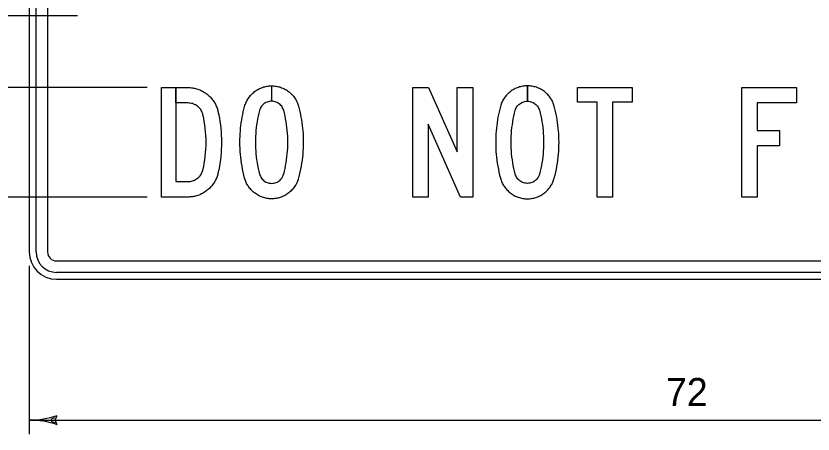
# Model space of a CAD drawing. Extents: x 0 to 32, y 0 to 21.
# Drawn here: x 13.375 to 17.356, y 16.636 to 18.725 of the extents above; entities that cross this region are included whole.
import ezdxf

# ---------------------------------------------------------------- set-up
doc = ezdxf.new("R2010")
doc.units = 0
doc.layers.add('Level 1', color=7, linetype='Continuous')

msp = doc.modelspace()

# ---------------------------------------------------------------- linework, layer by layer
at = {"layer": 'Level 1'}
for p, q in [((13.6817, 18.7247), (12.5312, 18.7247)), ((14.0304, 18.3669), (12.5312, 18.3669)), ((14.1732, 18.3669), (14.1732, 18.29)), ((14.1741, 18.29), (14.1741, 18.3669)), ((14.6516, 18.3753), (14.6516, 18.2987)), ((14.6525, 18.2987), (14.6525, 18.3753)), ((15.9288, 18.2987), (15.9288, 18.3753)), ((15.9297, 18.3753), (15.9297, 18.2987)), ((14.0304, 17.8202), (12.5312, 17.8202)), ((13.4412, 17.4763), (13.4412, 16.6363)), ((13.5504, 16.7113), (13.5696, 16.7194)), ((13.5714, 16.7063), (13.5812, 16.7294)), ((13.4412, 16.7063), (20.0061, 16.7063)), ((13.5504, 16.7014), (13.5696, 16.6932)), ((13.5812, 16.6832), (13.5714, 16.7063))]:
    msp.add_line(p, q, dxfattribs=at)
for points in [[(13.4412, 19.4611), (13.4412, 17.5463)], [(13.4754, 17.5463), (13.4754, 19.4611)], [(13.5324, 19.4611), (13.5324, 17.5463)], [(14.1741, 18.3669), (14.2339, 18.3669), (14.2395, 18.3668), (14.2451, 18.3665), (14.2507, 18.3661), (14.2561, 18.3654), (14.2615, 18.3646), (14.2668, 18.3636), (14.2721, 18.3624), (14.2773, 18.361), (14.2824, 18.3594), (14.2874, 18.3576), (14.2924, 18.3556), (14.2973, 18.3535), (14.3022, 18.3512), (14.307, 18.3487), (14.3117, 18.346), (14.3163, 18.3431), (14.3209, 18.34), (14.3254, 18.3367), (14.3298, 18.3333), (14.3341, 18.3297), (14.3383, 18.326), (14.3423, 18.3222), (14.3461, 18.3184), (14.3498, 18.3144), (14.3533, 18.3103), (14.3566, 18.3061), (14.3598, 18.3018), (14.3628, 18.2975), (14.3656, 18.293), (14.3683, 18.2884), (14.3708, 18.2837), (14.3731, 18.279), (14.3753, 18.2741), (14.3773, 18.2691), (14.3791, 18.2641), (14.3808, 18.2589), (14.3823, 18.2536), (14.3837, 18.2483), (14.3874, 18.2315), (14.3906, 18.2146), (14.3934, 18.1976), (14.3958, 18.1805), (14.3977, 18.1633), (14.3992, 18.146), (14.4003, 18.1286), (14.401, 18.1111), (14.4012, 18.0936), (14.401, 18.076), (14.4003, 18.0585), (14.3992, 18.0411), (14.3977, 18.0239), (14.3958, 18.0067), (14.3934, 17.9896), (14.3906, 17.9726), (14.3874, 17.9557), (14.3837, 17.9388), (14.3823, 17.9335), (14.3808, 17.9282), (14.3791, 17.9231), (14.3773, 17.918), (14.3753, 17.913), (14.3731, 17.9082), (14.3708, 17.9034), (14.3683, 17.8987), (14.3656, 17.8941), (14.3628, 17.8897), (14.3598, 17.8853), (14.3566, 17.881), (14.3533, 17.8768), (14.3498, 17.8728), (14.3461, 17.8688), (14.3423, 17.8649), (14.3383, 17.8611), (14.3341, 17.8574), (14.3298, 17.8538), (14.3254, 17.8504), (14.3209, 17.8471), (14.3163, 17.8441), (14.3117, 17.8412), (14.307, 17.8385), (14.3022, 17.836), (14.2973, 17.8336), (14.2924, 17.8315), (14.2874, 17.8295), (14.2824, 17.8278), (14.2773, 17.8262), (14.2721, 17.8248), (14.2668, 17.8236), (14.2615, 17.8225), (14.2561, 17.8217), (14.2507, 17.8211), (14.2451, 17.8206), (14.2395, 17.8203), (14.2339, 17.8202), (14.1021, 17.8202)], [(14.1021, 17.8202), (14.1021, 18.3669), (14.1732, 18.3669)], [(14.8097, 18.0937), (14.8095, 18.0786), (14.809, 18.0636), (14.8082, 18.0487), (14.807, 18.0337), (14.8056, 18.0188), (14.8038, 18.004), (14.8016, 17.9891), (14.7992, 17.9743), (14.7964, 17.9595), (14.7933, 17.9448), (14.7899, 17.9301), (14.7861, 17.9154), (14.7845, 17.9098), (14.7827, 17.9043), (14.7807, 17.8989), (14.7785, 17.8937), (14.7762, 17.8886), (14.7736, 17.8836), (14.7708, 17.8787), (14.7678, 17.874), (14.7646, 17.8694), (14.7613, 17.8649), (14.7577, 17.8606), (14.7539, 17.8564), (14.75, 17.8523), (14.7458, 17.8483), (14.7414, 17.8444), (14.7369, 17.8407), (14.7325, 17.8374), (14.728, 17.8342), (14.7234, 17.8313), (14.7188, 17.8286), (14.7141, 17.826), (14.7093, 17.8237), (14.7044, 17.8216), (14.6995, 17.8197), (14.6944, 17.8179), (14.6893, 17.8164), (14.6842, 17.8151), (14.6789, 17.814), (14.6736, 17.8131), (14.6682, 17.8124), (14.6627, 17.8119), (14.6572, 17.8116), (14.6516, 17.8115), (14.6456, 17.8116), (14.6398, 17.8119), (14.6341, 17.8125), (14.6284, 17.8133), (14.6228, 17.8143), (14.6173, 17.8156), (14.6118, 17.8171), (14.6065, 17.8188), (14.6012, 17.8207), (14.596, 17.8229), (14.5909, 17.8253), (14.5858, 17.8279), (14.5809, 17.8308), (14.576, 17.8339), (14.5712, 17.8372), (14.5665, 17.8407), (14.5619, 17.8444), (14.5575, 17.8483), (14.5533, 17.8522), (14.5493, 17.8563), (14.5455, 17.8605), (14.542, 17.8649), (14.5386, 17.8693), (14.5354, 17.8739), (14.5324, 17.8786), (14.5296, 17.8834), (14.527, 17.8883), (14.5246, 17.8934), (14.5224, 17.8986), (14.5204, 17.9039), (14.5186, 17.9093), (14.517, 17.9148), (14.5132, 17.9295), (14.5098, 17.9443), (14.5067, 17.959), (14.5039, 17.9738), (14.5015, 17.9887), (14.4993, 18.0036), (14.4975, 18.0185), (14.4961, 18.0334), (14.4949, 18.0484), (14.4941, 18.0635), (14.4936, 18.0785), (14.4934, 18.0937), (14.4936, 18.1078), (14.494, 18.1218), (14.4947, 18.1358), (14.4957, 18.1498), (14.4969, 18.1637), (14.4985, 18.1775), (14.5003, 18.1913), (14.5024, 18.2051), (14.5047, 18.2188), (14.5074, 18.2324), (14.5103, 18.246), (14.5135, 18.2595), (14.517, 18.273), (14.5186, 18.2786), (14.5205, 18.284), (14.5226, 18.2893), (14.5248, 18.2945), (14.5272, 18.2995), (14.5299, 18.3044), (14.5327, 18.3092), (14.5357, 18.3139), (14.5389, 18.3184), (14.5423, 18.3228), (14.5459, 18.3271), (14.5497, 18.3312), (14.5537, 18.3353), (14.5578, 18.3392), (14.5622, 18.3429), (14.5668, 18.3466), (14.5714, 18.3501), (14.5762, 18.3533), (14.5811, 18.3564), (14.586, 18.3592), (14.591, 18.3617), (14.5961, 18.3641), (14.6013, 18.3662), (14.6066, 18.3681), (14.6119, 18.3698), (14.6173, 18.3713), (14.6228, 18.3725), (14.6284, 18.3735), (14.6341, 18.3743), (14.6398, 18.3749), (14.6456, 18.3752), (14.6516, 18.3753)], [(14.6525, 18.3753), (14.6575, 18.3752), (14.6633, 18.3749), (14.669, 18.3743), (14.6747, 18.3735), (14.6803, 18.3725), (14.6858, 18.3713), (14.6912, 18.3699), (14.6965, 18.3682), (14.7018, 18.3663), (14.707, 18.3642), (14.7121, 18.3619), (14.7171, 18.3593), (14.722, 18.3565), (14.7269, 18.3535), (14.7317, 18.3503), (14.7363, 18.3469), (14.7409, 18.3432), (14.7453, 18.3395), (14.7494, 18.3356), (14.7534, 18.3316), (14.7571, 18.3275), (14.7607, 18.3232), (14.7641, 18.3188), (14.7673, 18.3143), (14.7702, 18.3097), (14.773, 18.3049), (14.7756, 18.3), (14.778, 18.295), (14.7802, 18.2898), (14.7822, 18.2845), (14.784, 18.2791), (14.7856, 18.2736), (14.7891, 18.2602), (14.7924, 18.2467), (14.7954, 18.2331), (14.7981, 18.2195), (14.8005, 18.2058), (14.8027, 18.192), (14.8045, 18.1782), (14.8061, 18.1643), (14.8074, 18.1503), (14.8084, 18.1362), (14.8091, 18.1221), (14.8095, 18.1079), (14.8097, 18.0937), (14.8097, 18.0937)], [(15.6558, 17.8202), (15.5954, 17.8202), (15.4337, 18.1834), (15.4337, 17.8202), (15.3567, 17.8202), (15.3567, 18.3669), (15.4355, 18.3669), (15.5788, 18.0466), (15.5788, 18.3669), (15.6558, 18.3669), (15.6558, 17.8202)], [(15.9288, 18.3753), (15.9229, 18.3752), (15.917, 18.3749), (15.9113, 18.3743), (15.9056, 18.3735), (15.9, 18.3725), (15.8945, 18.3713), (15.8891, 18.3698), (15.8838, 18.3681), (15.8785, 18.3662), (15.8733, 18.3641), (15.8682, 18.3617), (15.8632, 18.3592), (15.8583, 18.3564), (15.8534, 18.3533), (15.8487, 18.3501), (15.844, 18.3466), (15.8394, 18.3429), (15.8351, 18.3392), (15.8309, 18.3353), (15.8269, 18.3312), (15.8231, 18.3271), (15.8195, 18.3228), (15.8161, 18.3184), (15.8129, 18.3139), (15.8099, 18.3092), (15.8071, 18.3044), (15.8045, 18.2995), (15.802, 18.2945), (15.7998, 18.2893), (15.7977, 18.284), (15.7959, 18.2786), (15.7942, 18.273), (15.7907, 18.2595), (15.7875, 18.246), (15.7846, 18.2324), (15.782, 18.2188), (15.7796, 18.2051), (15.7775, 18.1913), (15.7757, 18.1775), (15.7742, 18.1637), (15.7729, 18.1498), (15.7719, 18.1358), (15.7712, 18.1218), (15.7708, 18.1078), (15.7707, 18.0937), (15.7708, 18.0785), (15.7713, 18.0635), (15.7721, 18.0484), (15.7733, 18.0334), (15.7748, 18.0185), (15.7766, 18.0036), (15.7787, 17.9887), (15.7811, 17.9738), (15.7839, 17.959), (15.787, 17.9443), (15.7904, 17.9295), (15.7942, 17.9148), (15.7958, 17.9093), (15.7976, 17.9039), (15.7996, 17.8986), (15.8018, 17.8934), (15.8042, 17.8883), (15.8068, 17.8834), (15.8096, 17.8786), (15.8126, 17.8739), (15.8158, 17.8693), (15.8192, 17.8649), (15.8228, 17.8605), (15.8266, 17.8563), (15.8306, 17.8522), (15.8347, 17.8483), (15.8391, 17.8444), (15.8437, 17.8407), (15.8484, 17.8372), (15.8532, 17.8339), (15.8581, 17.8308), (15.8631, 17.8279), (15.8681, 17.8253), (15.8732, 17.8229), (15.8784, 17.8207), (15.8837, 17.8188), (15.8891, 17.8171), (15.8945, 17.8156), (15.9, 17.8143), (15.9056, 17.8133), (15.9113, 17.8125), (15.917, 17.8119), (15.9229, 17.8116), (15.9288, 17.8115), (15.9344, 17.8116), (15.94, 17.8119), (15.9454, 17.8124), (15.9508, 17.8131), (15.9562, 17.814), (15.9614, 17.8151), (15.9666, 17.8164), (15.9717, 17.8179), (15.9767, 17.8197), (15.9816, 17.8216), (15.9865, 17.8237), (15.9913, 17.826), (15.996, 17.8286), (16.0007, 17.8313), (16.0052, 17.8342), (16.0097, 17.8374), (16.0141, 17.8407), (16.0187, 17.8444), (16.023, 17.8483), (16.0272, 17.8523), (16.0312, 17.8564), (16.0349, 17.8606), (16.0385, 17.8649), (16.0419, 17.8694), (16.045, 17.874), (16.048, 17.8787), (16.0508, 17.8836), (16.0534, 17.8886), (16.0558, 17.8937), (16.058, 17.8989), (16.06, 17.9043), (16.0618, 17.9098), (16.0634, 17.9154), (16.0671, 17.9301), (16.0705, 17.9448), (16.0737, 17.9595), (16.0764, 17.9743), (16.0789, 17.9891), (16.081, 18.004), (16.0828, 18.0188), (16.0843, 18.0337), (16.0854, 18.0487), (16.0862, 18.0636), (16.0867, 18.0786), (16.0869, 18.0937)], [(16.0869, 18.0937), (16.0869, 18.0937), (16.0867, 18.1079), (16.0863, 18.1221), (16.0856, 18.1362), (16.0846, 18.1503), (16.0833, 18.1643), (16.0818, 18.1782), (16.0799, 18.192), (16.0778, 18.2058), (16.0753, 18.2195), (16.0726, 18.2331), (16.0697, 18.2467), (16.0664, 18.2602), (16.0628, 18.2736), (16.0612, 18.2791), (16.0594, 18.2845), (16.0574, 18.2898), (16.0552, 18.295), (16.0528, 18.3), (16.0502, 18.3049), (16.0475, 18.3097), (16.0445, 18.3143), (16.0413, 18.3188), (16.0379, 18.3232), (16.0344, 18.3275), (16.0306, 18.3316), (16.0266, 18.3356), (16.0225, 18.3395), (16.0181, 18.3432), (16.0136, 18.3469), (16.0089, 18.3503), (16.0041, 18.3535), (15.9993, 18.3565), (15.9943, 18.3593), (15.9893, 18.3619), (15.9842, 18.3642), (15.979, 18.3663), (15.9738, 18.3682), (15.9684, 18.3699), (15.963, 18.3713), (15.9575, 18.3725), (15.9519, 18.3735), (15.9463, 18.3743), (15.9405, 18.3749), (15.9347, 18.3752), (15.9297, 18.3753)], [(16.4523, 18.2943), (16.3539, 18.2943), (16.3539, 17.8202), (16.2773, 17.8202), (16.2773, 18.2943), (16.1788, 18.2943), (16.1788, 18.3669), (16.4523, 18.3669), (16.4523, 18.2943)], [(17.2728, 18.29), (17.0764, 18.29), (17.0764, 18.1532), (17.1876, 18.1532), (17.1876, 18.0766), (17.0764, 18.0766), (17.0764, 17.8202), (16.9994, 17.8202), (16.9994, 18.3669), (17.2728, 18.3669), (17.2728, 18.29)], [(14.1732, 17.8972), (14.234, 17.8972), (14.2398, 17.8974), (14.2456, 17.898), (14.2512, 17.899), (14.2566, 17.9005), (14.262, 17.9023), (14.2671, 17.9046), (14.2722, 17.9073), (14.2771, 17.9104), (14.2818, 17.9139), (14.2863, 17.9177), (14.2904, 17.9217), (14.2942, 17.926), (14.2976, 17.9305), (14.3006, 17.9352), (14.3032, 17.9401), (14.3055, 17.9453), (14.3074, 17.9507), (14.3089, 17.9563), (14.3125, 17.973), (14.3156, 17.9899), (14.3182, 18.0068), (14.3204, 18.024), (14.3221, 18.0412), (14.3233, 18.0585), (14.324, 18.076), (14.3242, 18.0936), (14.324, 18.111), (14.3233, 18.1284), (14.3221, 18.1457), (14.3204, 18.1629), (14.3182, 18.18), (14.3156, 18.1971), (14.3125, 18.214), (14.3089, 18.2309), (14.3074, 18.2365), (14.3055, 18.2419), (14.3032, 18.247), (14.3006, 18.252), (14.2976, 18.2567), (14.2942, 18.2612), (14.2904, 18.2654), (14.2863, 18.2695), (14.2818, 18.2733), (14.2771, 18.2768), (14.2722, 18.2799), (14.2671, 18.2826), (14.262, 18.2848), (14.2566, 18.2867), (14.2512, 18.2881), (14.2456, 18.2891), (14.2398, 18.2898), (14.234, 18.29), (14.1741, 18.29)], [(14.1732, 18.29), (14.1732, 17.8972)], [(14.6516, 18.2987), (14.6455, 18.2985), (14.6397, 18.2977), (14.6341, 18.2964), (14.6286, 18.2945), (14.6234, 18.2922), (14.6183, 18.2893), (14.6134, 18.2859), (14.6089, 18.282), (14.6048, 18.2779), (14.6012, 18.2735), (14.598, 18.2688), (14.5953, 18.2637), (14.593, 18.2584), (14.5912, 18.2528), (14.5876, 18.2386), (14.5844, 18.2244), (14.5814, 18.2101), (14.5788, 18.1958), (14.5766, 18.1814), (14.5747, 18.1669), (14.5732, 18.1523), (14.572, 18.1377), (14.5711, 18.1231), (14.5706, 18.1084), (14.5704, 18.0936), (14.5706, 18.079), (14.5711, 18.0644), (14.572, 18.0499), (14.5732, 18.0354), (14.5747, 18.0209), (14.5766, 18.0065), (14.5788, 17.9921), (14.5814, 17.9778), (14.5844, 17.9634), (14.5876, 17.9492), (14.5912, 17.9349), (14.593, 17.9293), (14.5953, 17.9239), (14.598, 17.9189), (14.6012, 17.9141), (14.6048, 17.9096), (14.6089, 17.9054), (14.6134, 17.9015), (14.6183, 17.8981), (14.6234, 17.8951), (14.6286, 17.8927), (14.6341, 17.8908), (14.6397, 17.8895), (14.6455, 17.8887), (14.6516, 17.8884), (14.6576, 17.8887), (14.6634, 17.8895), (14.669, 17.8908), (14.6745, 17.8926), (14.6797, 17.895), (14.6848, 17.8979), (14.6897, 17.9013), (14.6942, 17.9051), (14.6983, 17.9092), (14.7019, 17.9136), (14.7051, 17.9184), (14.7078, 17.9234), (14.7101, 17.9287), (14.7119, 17.9344), (14.7155, 17.9486), (14.7187, 17.9629), (14.7217, 17.9772), (14.7243, 17.9916), (14.7265, 18.0061), (14.7284, 18.0205), (14.7299, 18.035), (14.7312, 18.0496), (14.732, 18.0642), (14.7325, 18.0789), (14.7327, 18.0936), (14.7327, 18.0936)], [(14.7327, 18.0936), (14.7325, 18.1085), (14.732, 18.1234), (14.7312, 18.1382), (14.7299, 18.1529), (14.7284, 18.1675), (14.7265, 18.1821), (14.7243, 18.1965), (14.7217, 18.2108), (14.7187, 18.2251), (14.7155, 18.2392), (14.7119, 18.2533), (14.7101, 18.2588), (14.7078, 18.264), (14.7051, 18.2689), (14.7019, 18.2736), (14.6983, 18.278), (14.6942, 18.2821), (14.6897, 18.2859), (14.6848, 18.2893), (14.6797, 18.2922), (14.6745, 18.2945), (14.669, 18.2964), (14.6634, 18.2977), (14.6576, 18.2985), (14.6525, 18.2987)], [(16.0099, 18.0936), (16.0099, 18.0936), (16.0098, 18.0789), (16.0092, 18.0642), (16.0084, 18.0496), (16.0072, 18.035), (16.0056, 18.0205), (16.0037, 18.0061), (16.0015, 17.9916), (15.9989, 17.9772), (15.996, 17.9629), (15.9927, 17.9486), (15.9891, 17.9344), (15.9873, 17.9287), (15.985, 17.9234), (15.9823, 17.9184), (15.9792, 17.9136), (15.9755, 17.9092), (15.9714, 17.9051), (15.9669, 17.9013), (15.962, 17.8979), (15.957, 17.895), (15.9517, 17.8926), (15.9462, 17.8908), (15.9406, 17.8895), (15.9348, 17.8887), (15.9288, 17.8884), (15.9228, 17.8887), (15.9169, 17.8895), (15.9113, 17.8908), (15.9059, 17.8927), (15.9006, 17.8951), (15.8955, 17.8981), (15.8907, 17.9015), (15.8861, 17.9054), (15.882, 17.9096), (15.8784, 17.9141), (15.8752, 17.9189), (15.8725, 17.9239), (15.8703, 17.9293), (15.8685, 17.9349), (15.8648, 17.9492), (15.8616, 17.9634), (15.8587, 17.9778), (15.8561, 17.9921), (15.8538, 18.0065), (15.8519, 18.0209), (15.8504, 18.0354), (15.8492, 18.0499), (15.8483, 18.0644), (15.8478, 18.079), (15.8476, 18.0936), (15.8478, 18.1084), (15.8483, 18.1231), (15.8492, 18.1377), (15.8504, 18.1523), (15.8519, 18.1669), (15.8538, 18.1814), (15.8561, 18.1958), (15.8587, 18.2101), (15.8616, 18.2244), (15.8648, 18.2386), (15.8685, 18.2528), (15.8703, 18.2584), (15.8725, 18.2637), (15.8752, 18.2688), (15.8784, 18.2735), (15.882, 18.2779), (15.8861, 18.282), (15.8907, 18.2859), (15.8955, 18.2893), (15.9006, 18.2922), (15.9059, 18.2945), (15.9113, 18.2964), (15.9169, 18.2977), (15.9228, 18.2985), (15.9288, 18.2987)], [(15.9297, 18.2987), (15.9348, 18.2985), (15.9406, 18.2977), (15.9462, 18.2964), (15.9517, 18.2945), (15.957, 18.2922), (15.962, 18.2893), (15.9669, 18.2859), (15.9714, 18.2821), (15.9755, 18.278), (15.9792, 18.2736), (15.9823, 18.2689), (15.985, 18.264), (15.9873, 18.2588), (15.9891, 18.2533), (15.9927, 18.2392), (15.996, 18.2251), (15.9989, 18.2108), (16.0015, 18.1965), (16.0037, 18.1821), (16.0056, 18.1675), (16.0072, 18.1529), (16.0084, 18.1382), (16.0092, 18.1234), (16.0098, 18.1085), (16.0099, 18.0936)], [(13.578, 17.5007), (19.8693, 17.5007)], [(19.8693, 17.4437), (13.578, 17.4437)], [(13.578, 17.4095), (19.8693, 17.4095)]]:
    msp.add_lwpolyline(points, dxfattribs=at)
for centre, radius, start, end in [((13.578, 17.5463), 0.1368, 180, 270), ((13.578, 17.5463), 0.1026, 180, 270), ((13.578, 17.5463), 0.0456, 180, 270), ((13.4389, 17.1563), 0.45, 270.2984, 288.4404), ((13.4389, 16.2563), 0.45, 71.5596, 89.7016)]:
    msp.add_arc(centre, radius, start, end, dxfattribs=at)

# ---------------------------------------------------------------- texts
msp.add_text('72', height=0.14, rotation=0.0872, dxfattribs=at).set_placement((16.6212, 16.7762))

doc.saveas('drawing.dxf')
